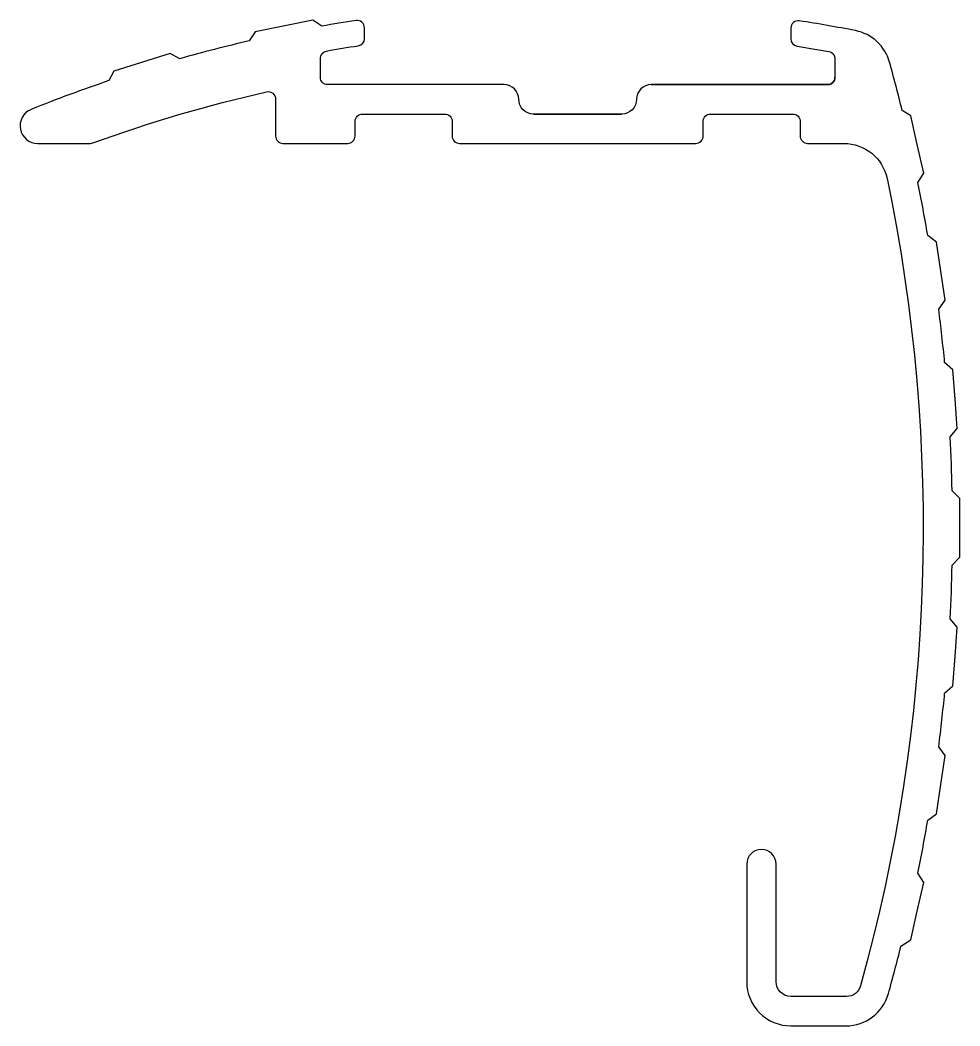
# Model space of a CAD drawing. Extents: x 932.4 to 996.3, y -47.5 to 20.8.
import ezdxf

# ---------------------------------------------------------------- set-up
doc = ezdxf.new("R2010")
doc.units = 0
doc.header["$LTSCALE"] = 15
doc.layers.get('0').update_dxf_attribs({"linetype": 'CONTINUOUS'})

msp = doc.modelspace()

# ---------------------------------------------------------------- linework, layer by layer
for p, q in [((975.282, 16.452), (987.282, 16.452)), ((967.282, 14.452), (973.282, 14.452))]:
    msp.add_line(p, q)
msp.add_lwpolyline([(996.282, -11.688), (995.755, -11.161, 0.007768), (995.619, -7.494), (996.106, -6.929), (995.958, -4.935), (995.811, -2.94), (995.246, -2.454, 0.007766), (994.841, 1.192), (995.284, 1.791), (994.99, 3.77), (994.695, 5.748), (994.097, 6.191, 0.007766), (993.423, 9.798), (993.821, 10.428), (993.382, 12.379), (992.942, 14.33), (992.353, 14.702, 0.007167), (991.496, 17.978, 0.284428), (989.178, 20.122, 0.009758), (985.358, 20.788, 0.459803), (984.782, 20.293), (984.782, 19.565, 0.369726), (985.205, 19.07, -0.00562), (987.37, 18.709, -0.363351), (987.782, 18.217), (987.782, 16.952, -0.414214), (987.282, 16.452, 0.414214), (987.782, 16.952, -0.414214), (987.282, 16.452), (975.287, 16.452, 0.414214), (974.287, 15.452, -0.414214), (973.287, 14.452), (967.277, 14.452, -0.414214), (966.277, 15.452, 0.414214), (965.277, 16.452), (953.282, 16.452, -0.414214), (952.782, 16.952), (952.782, 18.244, -0.363867), (953.195, 18.737, -0.005624), (955.358, 19.094, 0.370248), (955.782, 19.588), (955.782, 20.317, 0.459327), (955.206, 20.811, 0.005919), (952.885, 20.429), (952.268, 20.837), (948.348, 20.038), (947.942, 19.424, 0.012276), (943.216, 18.214), (942.56, 18.559), (938.74, 17.372), (938.398, 16.721, 0.014192), (933.109, 14.765, 0.8249), (933.557, 12.452), (937.14, 12.452, 0.087924), (937.312, 12.482, -0.032186), (949.121, 15.96, -0.480865), (949.731, 15.473), (949.731, 12.952, 0.414214), (950.231, 12.452), (954.646, 12.452, 0.414214), (955.146, 12.952), (955.146, 13.952, -0.414214), (955.646, 14.452), (961.245, 14.452, -0.414214), (961.745, 13.952), (961.745, 12.952, 0.414214), (962.245, 12.452), (978.319, 12.452, 0.414214), (978.819, 12.952), (978.819, 13.952, -0.414214), (979.319, 14.452), (984.918, 14.452, -0.414214), (985.418, 13.952), (985.418, 12.952, 0.414214), (985.918, 12.452), (988.389, 12.452, -0.355073), (991.326, 10.066, -0.119942), (989.531, -44.816, -0.336768), (988.567, -45.548), (984.782, -45.548, -0.414214), (983.782, -44.548), (983.782, -36.548, 1), (981.782, -36.548), (981.782, -44.548, 0.414214), (984.782, -47.548), (988.528, -47.548, 0.336418), (991.418, -45.356, 0.007066), (992.271, -42.129), (992.942, -41.705), (993.382, -39.754), (993.821, -37.803), (993.423, -37.173, 0.007766), (994.097, -33.567), (994.695, -33.123), (994.99, -31.145), (995.284, -29.167), (994.841, -28.568, 0.007766), (995.246, -24.922), (995.811, -24.435), (995.958, -22.44), (996.106, -20.446), (995.619, -19.881, 0.007768), (995.755, -16.215), (996.282, -15.688), (996.282, -13.688)], format="xyb", close=True)

doc.saveas('drawing.dxf')
